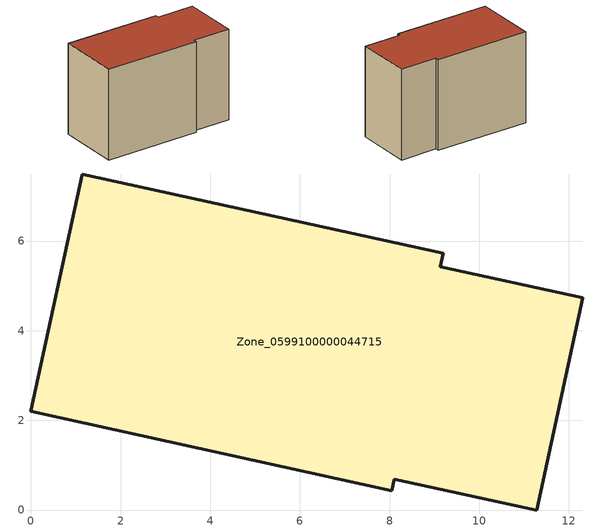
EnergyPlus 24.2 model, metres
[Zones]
Zone_0599100000044715
 floor ground (C_G): 1.14,7.5 9.19,5.72 9.13,5.42 12.3,4.74 11.28,0 8.11,0.69 8.05,0.42 0,2.2 z0
 wall outside (C_F): 9.19,5.72 1.14,7.5 0,2.2 8.05,0.42 8.11,0.69 11.28,0 12.3,4.74 9.13,5.42 9.19,5.72 z0:7.87
 roof outside (C_R): 1.14,7.5 0,2.2 8.05,0.42 8.11,0.69 11.28,0 12.3,4.74 9.13,5.42 9.19,5.72 z7.87
[BUILDING]
Pand.0599100000044715: North Axis=0; Terrain=City; Loads Convergence Tolerance Value=0.04; Temperature Convergence Tolerance Value=0.4; Solar Distribution=FullExterior; Maximum Number of Warmup Days=25; Minimum Number of Warmup Days=1
[Site:Location]
Rotterdam.The.Hague.AP_ZH_NLD Design_Conditions: Latitude=51.96; Longitude=4.45; Time Zone=1; Elevation=-4.5
[SITE:GROUNDTEMPERATURE:BUILDINGSURFACE]
18, 18, 18, 18, 18, 18, 18, 18, 18, 18, 18, 18
[MATERIAL] Thermal Absorptance=0.9; Solar Absorptance=0.7; Visible Absorptance=0.7
Name | Roughness | Thickness | Conductivity | Density | Specific Heat
G.TC.1975-1991 | MediumSmooth | 0.15 | 0.288461 | 540 | 1210
F.TC.1975-1991 | Rough | 0.3 | 0.230769 | 1920 | 840
R.TC.1975-1991 | MediumRough | 0.2 | 0.153846 | 1500 | 1000
[CONSTRUCTION]
C_G: G.TC.1975-1991
C_F: F.TC.1975-1991
C_R: R.TC.1975-1991
[ZONE]
Zone_0599100000044715: Type=1; Multiplier=1; Ceiling Height=Autocalculate; Volume=Autocalculate; Floor Area=autocalculate; Part of Total Floor Area=Yes
[ZONEINFILTRATION:DESIGNFLOWRATE]
Infil_Zone_0599100000044715: Zone or ZoneList or Space or SpaceList=Zone_0599100000044715; Schedule=AlwaysOn; Design Flow Rate Calculation Method=Flow/Area; Flow Rate per Floor Area=0.003; Constant Term Coefficient=1; Temperature Term Coefficient=0; Velocity Term Coefficient=0; Velocity Squared Term Coefficient=0
[HVACTEMPLATE:ZONE:IDEALLOADSAIRSYSTEM]
Zone_0599100000044715: Maximum Heating Supply Air Temperature=50; Minimum Cooling Supply Air Temperature=13; Maximum Heating Supply Air Humidity Ratio=0.0156; Minimum Cooling Supply Air Humidity Ratio=0.0077; Heating Limit=NoLimit; Cooling Limit=NoLimit; Dehumidification Control Type=ConstantSensibleHeatRatio; Cooling Sensible Heat Ratio=0.7; Dehumidification Setpoint=60; Humidification Control Type=None; Humidification Setpoint=30; Outdoor Air Method=None; Outdoor Air Flow Rate per Person=0.00944; Outdoor Air Flow Rate per Zone Floor Area=0; Outdoor Air Flow Rate per Zone=0; Demand Controlled Ventilation Type=None; Outdoor Air Economizer Type=NoEconomizer; Heat Recovery Type=None; Sensible Heat Recovery Effectiveness=0.7; Latent Heat Recovery Effectiveness=0.65
[ZONECONTROL:THERMOSTAT]
ThermostatControl_Zone_0599100000044715: Zone or ZoneList=Zone_0599100000044715; Control Type Schedule=DualSetpointControlType; Control 1=Thermostat_Zone_0599100000044715; Temperature Difference Between Cutout And Setpoint=0
[THERMOSTATSETPOINT:DUALSETPOINT]
Thermostat_Zone_0599100000044715: Heating Setpoint Temperature Schedule=HeatingSetpoint_Zone_0599100000044715; Cooling Setpoint Temperature Schedule=CoolingSetpoint_Zone_0599100000044715
[SCHEDULE:COMPACT]
HeatingSetpoint_Zone_0599100000044715: Through: 12/31, For: AllDays, Until: 24:00, 21
CoolingSetpoint_Zone_0599100000044715: Through: 12/31, For: AllDays, Until: 24:00, 24
DualSetpointControlType: Through: 12/31, For: AllDays, Until: 24:00, 4
AlwaysOn: Through: 12/31, For: AllDays, Until: 24:00, 1
